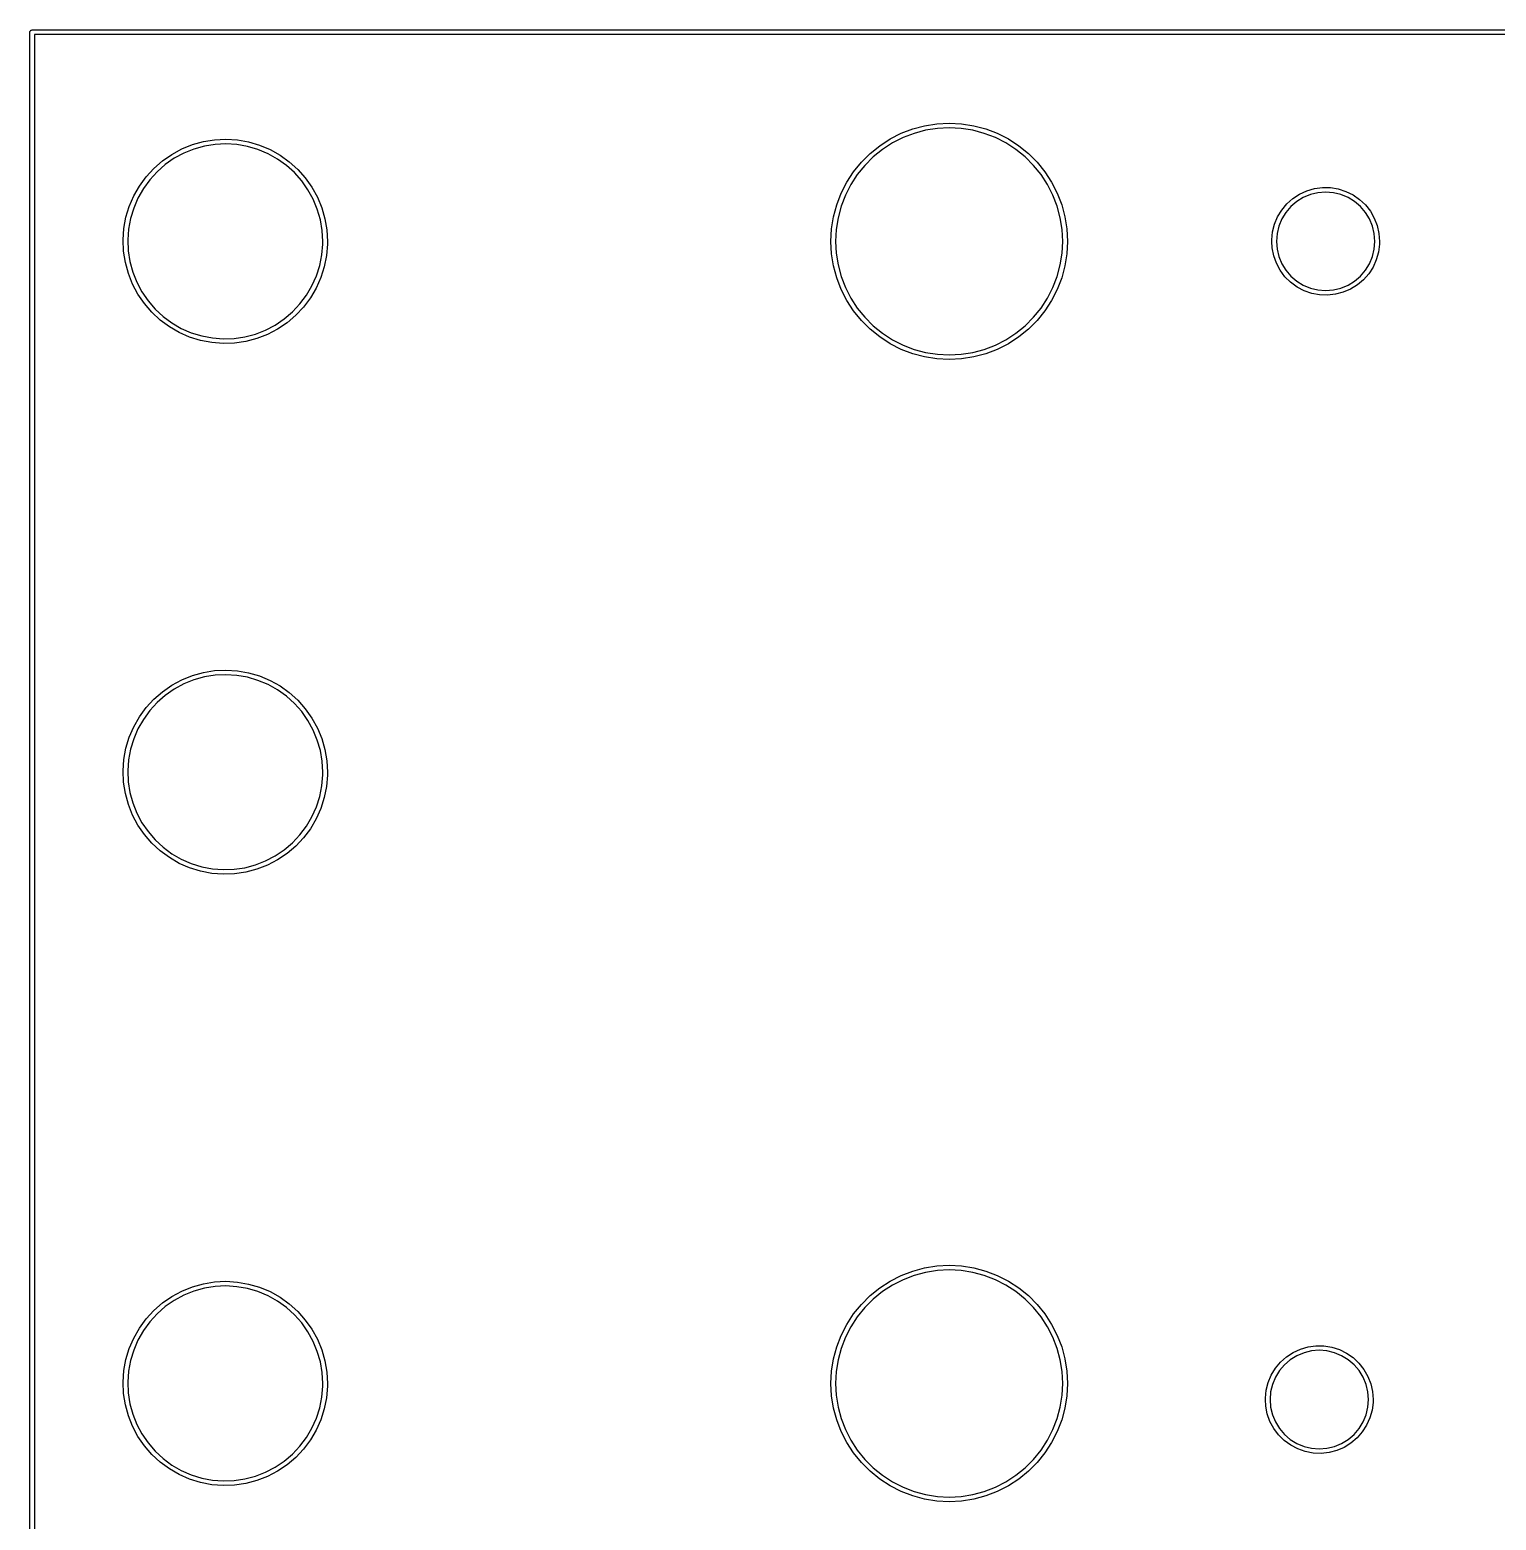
# Model space of a CAD drawing. Extents: x 14 to 105, y -113 to -13.
# Drawn here: x 13.93 to 59.5, y -59.25 to -12.93 of the extents above; entities that cross this region are included whole.
import ezdxf

# ---------------------------------------------------------------- set-up
doc = ezdxf.new("R2010")
doc.units = 0
doc.layers.add('BLACK', color=7, linetype='CONTINUOUS')

msp = doc.modelspace()

# ---------------------------------------------------------------- linework, layer by layer
at = {"layer": 'BLACK', "linetype": 'CONTINUOUS'}
for p, q in [((13.9295, -12.9743), (13.942, -12.9594)), ((13.942, -12.9594), (13.9518, -12.9425)), ((13.9518, -12.9425), (13.9581, -12.9402)), ((13.9581, -12.9402), (13.9625, -12.935)), ((13.9625, -12.935), (13.9817, -12.9317)), ((13.9817, -12.9317), (14, -12.925)), ((14, -12.925), (105, -12.925)), ((13.925, -13), (13.9267, -12.9903)), ((13.925, -113), (13.925, -13)), ((13.9261, -12.987), (13.9278, -12.9841)), ((13.9267, -12.9903), (13.9261, -12.987)), ((13.9278, -12.9841), (13.9295, -12.9743)), ((14.075, -13.075), (14.075, -112.925)), ((104.925, -13.075), (14.075, -13.075)), ((40.6625, -16.3174), (41.0052, -16.1427)), ((41.0052, -16.1427), (41.3644, -16.0049)), ((41.4092, -16.1429), (41.0643, -16.2753)), ((41.3644, -16.0049), (41.7359, -15.9053)), ((41.7661, -16.0473), (41.4092, -16.1429)), ((41.7359, -15.9053), (42.1159, -15.8451)), ((42.131, -15.9895), (41.7661, -16.0473)), ((42.1159, -15.8451), (42.5, -15.825)), ((42.5, -15.9702), (42.131, -15.9895)), ((42.5, -15.825), (42.8841, -15.8451)), ((42.869, -15.9895), (42.5, -15.9702)), ((43.2339, -16.0473), (42.869, -15.9895)), ((42.8841, -15.8451), (43.2641, -15.9053)), ((43.5908, -16.1429), (43.2339, -16.0473)), ((43.2641, -15.9053), (43.6356, -16.0049)), ((43.9357, -16.2753), (43.5908, -16.1429)), ((43.6356, -16.0049), (43.9948, -16.1427)), ((43.9948, -16.1427), (44.3375, -16.3174)), ((18.3363, -16.7958), (18.6482, -16.6272)), ((18.6482, -16.6272), (18.9768, -16.4944)), ((19.0236, -16.6319), (18.71, -16.7586)), ((18.9768, -16.4944), (19.3182, -16.3991)), ((19.3494, -16.5409), (19.0236, -16.6319)), ((19.3182, -16.3991), (19.6681, -16.3424)), ((19.6833, -16.4868), (19.3494, -16.5409)), ((19.6681, -16.3424), (20.0222, -16.3251)), ((20.0212, -16.4703), (19.6833, -16.4868)), ((20.3587, -16.4915), (20.0212, -16.4703)), ((20.0222, -16.3251), (20.3759, -16.3473)), ((20.6918, -16.5503), (20.3587, -16.4915)), ((20.3759, -16.3473), (20.725, -16.4089)), ((21.0163, -16.6458), (20.6918, -16.5503)), ((20.725, -16.4089), (21.0651, -16.509)), ((21.3282, -16.7769), (21.0163, -16.6458)), ((21.0651, -16.509), (21.3918, -16.6463)), ((21.3918, -16.6463), (21.7012, -16.8193)), ((40.0409, -16.7689), (40.3399, -16.5269)), ((40.4252, -16.6443), (40.1381, -16.8768)), ((40.3399, -16.5269), (40.6625, -16.3174)), ((40.7351, -16.4431), (40.4252, -16.6443)), ((41.0643, -16.2753), (40.7351, -16.4431)), ((44.2649, -16.4431), (43.9357, -16.2753)), ((44.5748, -16.6443), (44.2649, -16.4431)), ((44.3375, -16.3174), (44.6601, -16.5269)), ((44.8619, -16.8768), (44.5748, -16.6443)), ((44.6601, -16.5269), (44.9591, -16.7689)), ((17.7786, -17.2315), (18.0453, -16.9981)), ((18.1347, -17.1125), (17.8802, -17.3353)), ((18.0453, -16.9981), (18.3363, -16.7958)), ((18.4124, -16.9195), (18.1347, -17.1125)), ((18.71, -16.7586), (18.4124, -16.9195)), ((21.6234, -16.9419), (21.3282, -16.7769)), ((21.8985, -17.1388), (21.6234, -16.9419)), ((21.7012, -16.8193), (21.9895, -17.0256)), ((22.1498, -17.3651), (21.8985, -17.1388)), ((21.9895, -17.0256), (22.2529, -17.2628)), ((39.5269, -17.3399), (39.7689, -17.0409)), ((39.8768, -17.1381), (39.6443, -17.4252)), ((39.7689, -17.0409), (40.0409, -16.7689)), ((40.1381, -16.8768), (39.8768, -17.1381)), ((45.1232, -17.1381), (44.8619, -16.8768)), ((44.9591, -16.7689), (45.2311, -17.0409)), ((45.3557, -17.4252), (45.1232, -17.1381)), ((45.2311, -17.0409), (45.4731, -17.3399)), ((17.3312, -17.7801), (17.5396, -17.4933)), ((17.6521, -17.5851), (17.4533, -17.8588)), ((17.5396, -17.4933), (17.7786, -17.2315)), ((17.8802, -17.3353), (17.6521, -17.5851)), ((22.3744, -17.6181), (22.1498, -17.3651)), ((22.2529, -17.2628), (22.4882, -17.5279)), ((22.4882, -17.5279), (22.6926, -17.8175)), ((39.3174, -17.6625), (39.5269, -17.3399)), ((39.6443, -17.4252), (39.4431, -17.7351)), ((45.5569, -17.7351), (45.3557, -17.4252)), ((45.4731, -17.3399), (45.6826, -17.6625)), ((17.1561, -18.0883), (17.3312, -17.7801)), ((17.4533, -17.8588), (17.2862, -18.1529)), ((22.5694, -17.8945), (22.3744, -17.6181)), ((22.7323, -18.1909), (22.5694, -17.8945)), ((22.6926, -17.8175), (22.8633, -18.1281)), ((39.0049, -18.3644), (39.1427, -18.0052)), ((39.1427, -18.0052), (39.3174, -17.6625)), ((39.2753, -18.0643), (39.1429, -18.4092)), ((39.4431, -17.7351), (39.2753, -18.0643)), ((45.7247, -18.0643), (45.5569, -17.7351)), ((45.6826, -17.6625), (45.8573, -18.0052)), ((45.8571, -18.4092), (45.7247, -18.0643)), ((45.8573, -18.0052), (45.9951, -18.3644)), ((53.1803, -18.1711), (53.3879, -18.035)), ((53.3879, -18.035), (53.6134, -17.9311)), ((53.7273, -18.0452), (53.5055, -18.137)), ((53.6134, -17.9311), (53.8517, -17.8616)), ((53.9607, -17.9891), (53.7273, -18.0452)), ((53.8517, -17.8616), (54.0977, -17.8281)), ((54.2, -17.9703), (53.9607, -17.9891)), ((54.0977, -17.8281), (54.346, -17.8314)), ((54.4393, -17.9891), (54.2, -17.9703)), ((54.346, -17.8314), (54.591, -17.8713)), ((54.6727, -18.0452), (54.4393, -17.9891)), ((54.591, -17.8713), (54.8275, -17.947)), ((54.8945, -18.137), (54.6727, -18.0452)), ((54.8275, -17.947), (55.0501, -18.0568)), ((55.0501, -18.0568), (55.2541, -18.1983)), ((16.914, -18.7534), (17.0165, -18.4141)), ((17.0165, -18.4141), (17.1561, -18.0883)), ((17.153, -18.4638), (17.0552, -18.7876)), ((17.2862, -18.1529), (17.153, -18.4638)), ((22.8612, -18.5036), (22.7323, -18.1909)), ((22.9545, -18.8288), (22.8612, -18.5036)), ((22.8633, -18.1281), (22.9984, -18.4558)), ((22.9984, -18.4558), (23.0961, -18.7966)), ((38.9053, -18.7359), (39.0049, -18.3644)), ((39.1429, -18.4092), (39.0473, -18.7661)), ((45.9527, -18.7661), (45.8571, -18.4092)), ((45.9951, -18.3644), (46.0947, -18.7359)), ((52.7076, -18.7396), (52.8364, -18.5273)), ((52.8364, -18.5273), (52.9951, -18.3364)), ((53.1183, -18.4183), (52.9624, -18.6009)), ((52.9951, -18.3364), (53.1803, -18.1711)), ((53.3009, -18.2624), (53.1183, -18.4183)), ((53.5055, -18.137), (53.3009, -18.2624)), ((55.0991, -18.2624), (54.8945, -18.137)), ((55.2817, -18.4183), (55.0991, -18.2624)), ((55.2541, -18.1983), (55.4349, -18.3684)), ((55.4376, -18.6009), (55.2817, -18.4183)), ((55.4349, -18.3684), (55.5886, -18.5634)), ((16.85, -19.1021), (16.914, -18.7534)), ((17.0552, -18.7876), (16.9941, -19.1203)), ((23.0109, -19.1623), (22.9545, -18.8288)), ((23.0961, -18.7966), (23.1552, -19.1461)), ((38.8451, -19.1159), (38.9053, -18.7359)), ((39.0473, -18.7661), (38.9895, -19.131)), ((46.0105, -19.131), (45.9527, -18.7661)), ((46.0947, -18.7359), (46.1549, -19.1159)), ((52.5504, -19.2091), (52.6116, -18.9685)), ((52.6116, -18.9685), (52.7076, -18.7396)), ((52.837, -18.8055), (52.7452, -19.0273)), ((52.9624, -18.6009), (52.837, -18.8055)), ((55.563, -18.8055), (55.4376, -18.6009)), ((55.6548, -19.0273), (55.563, -18.8055)), ((55.5886, -18.5634), (55.7118, -18.7789)), ((55.7118, -18.7789), (55.8018, -19.0103)), ((16.8253, -19.4557), (16.85, -19.1021)), ((16.8254, -19.4577), (16.8253, -19.4557)), ((16.9941, -19.1203), (16.9705, -19.4577)), ((23.0298, -19.5), (23.0109, -19.1623)), ((23.1552, -19.1461), (23.175, -19.5)), ((38.825, -19.5), (38.8451, -19.1159)), ((38.9895, -19.131), (38.9702, -19.5)), ((46.0298, -19.5), (46.0105, -19.131)), ((46.1549, -19.1159), (46.175, -19.5)), ((52.5256, -19.4562), (52.5504, -19.2091)), ((52.5277, -19.5), (52.5256, -19.4562)), ((52.6891, -19.2607), (52.6703, -19.5)), ((52.7452, -19.0273), (52.6891, -19.2607)), ((55.7109, -19.2607), (55.6548, -19.0273)), ((55.7297, -19.5), (55.7109, -19.2607)), ((55.8018, -19.0103), (55.8566, -19.2524)), ((55.8566, -19.2524), (55.875, -19.5)), ((16.8402, -19.8098), (16.8254, -19.4577)), ((16.8944, -20.1601), (16.8402, -19.8098)), ((16.9705, -19.4577), (16.9847, -19.7957)), ((16.9847, -19.7957), (17.0364, -20.1299)), ((23.0003, -19.9217), (23.0286, -19.5846)), ((23.0286, -19.5846), (23.0298, -19.5)), ((23.1738, -19.5887), (23.1441, -19.9419)), ((23.175, -19.5), (23.1738, -19.5887)), ((38.8451, -19.8841), (38.825, -19.5)), ((38.9053, -20.2641), (38.8451, -19.8841)), ((38.9702, -19.5), (38.9895, -19.869)), ((38.9895, -19.869), (39.0473, -20.2339)), ((45.9527, -20.2339), (46.0105, -19.869)), ((46.0105, -19.869), (46.0298, -19.5)), ((46.1549, -19.8841), (46.0947, -20.2641)), ((46.175, -19.5), (46.1549, -19.8841)), ((52.5375, -19.7041), (52.5277, -19.5)), ((52.5859, -19.9476), (52.5375, -19.7041)), ((52.6703, -19.5), (52.6891, -19.7393)), ((52.6891, -19.7393), (52.7452, -19.9727)), ((55.6548, -19.9727), (55.7109, -19.7393)), ((55.7109, -19.7393), (55.7297, -19.5)), ((55.8414, -19.8339), (55.774, -20.0729)), ((55.8727, -19.5877), (55.8414, -19.8339)), ((55.875, -19.5), (55.8727, -19.5877)), ((16.9873, -20.5022), (16.8944, -20.1601)), ((17.0364, -20.1299), (17.1251, -20.4563)), ((22.8323, -20.5759), (22.9346, -20.2535)), ((22.9346, -20.2535), (23.0003, -19.9217)), ((23.0753, -20.2896), (22.9681, -20.6275)), ((23.1441, -19.9419), (23.0753, -20.2896)), ((39.0049, -20.6356), (38.9053, -20.2641)), ((39.0473, -20.2339), (39.1429, -20.5908)), ((45.8571, -20.5908), (45.9527, -20.2339)), ((46.0947, -20.2641), (45.9951, -20.6356)), ((52.6698, -20.1813), (52.5859, -19.9476)), ((52.7873, -20.4), (52.6698, -20.1813)), ((52.7452, -19.9727), (52.837, -20.1945)), ((52.837, -20.1945), (52.9624, -20.3991)), ((55.4376, -20.3991), (55.563, -20.1945)), ((55.672, -20.2992), (55.5377, -20.508)), ((55.563, -20.1945), (55.6548, -19.9727)), ((55.774, -20.0729), (55.672, -20.2992)), ((17.1178, -20.8318), (16.9873, -20.5022)), ((17.2842, -21.1447), (17.1178, -20.8318)), ((17.1251, -20.4563), (17.2496, -20.7708)), ((17.2496, -20.7708), (17.4084, -21.0695)), ((22.6947, -20.8849), (22.8323, -20.5759)), ((22.9681, -20.6275), (22.8239, -20.9513)), ((39.1427, -20.9948), (39.0049, -20.6356)), ((39.1429, -20.5908), (39.2753, -20.9357)), ((45.7247, -20.9357), (45.8571, -20.5908)), ((45.9951, -20.6356), (45.8573, -20.9948)), ((52.9359, -20.5989), (52.7873, -20.4)), ((53.1122, -20.7737), (52.9359, -20.5989)), ((52.9624, -20.3991), (53.1183, -20.5817)), ((53.3124, -20.9205), (53.1122, -20.7737)), ((53.1183, -20.5817), (53.3009, -20.7376)), ((53.3009, -20.7376), (53.5055, -20.863)), ((54.8945, -20.863), (55.0991, -20.7376)), ((55.0991, -20.7376), (55.2817, -20.5817)), ((55.374, -20.6947), (55.1845, -20.8551)), ((55.2817, -20.5817), (55.4376, -20.3991)), ((55.5377, -20.508), (55.374, -20.6947)), ((17.4845, -21.4372), (17.2842, -21.1447)), ((17.4084, -21.0695), (17.5995, -21.3486)), ((22.3209, -21.4475), (22.5236, -21.1766)), ((22.6445, -21.257), (22.4322, -21.5409)), ((22.5236, -21.1766), (22.6947, -20.8849)), ((22.8239, -20.9513), (22.6445, -21.257)), ((39.3174, -21.3375), (39.1427, -20.9948)), ((39.2753, -20.9357), (39.4431, -21.2649)), ((39.4431, -21.2649), (39.6443, -21.5748)), ((45.3557, -21.5748), (45.5569, -21.2649)), ((45.5569, -21.2649), (45.7247, -20.9357)), ((45.8573, -20.9948), (45.6826, -21.3375)), ((53.5321, -21.0361), (53.3124, -20.9205)), ((53.5055, -20.863), (53.7273, -20.9548)), ((53.7665, -21.1179), (53.5321, -21.0361)), ((53.7273, -20.9548), (53.9607, -21.0109)), ((54.0104, -21.1642), (53.7665, -21.1179)), ((53.9607, -21.0109), (54.2, -21.0297)), ((54.2585, -21.174), (54.0104, -21.1642)), ((54.2, -21.0297), (54.4393, -21.0109)), ((54.5052, -21.147), (54.2585, -21.174)), ((54.4393, -21.0109), (54.6727, -20.9548)), ((54.7453, -21.0837), (54.5052, -21.147)), ((54.6727, -20.9548), (54.8945, -20.863)), ((54.9734, -20.9857), (54.7453, -21.0837)), ((55.1845, -20.8551), (54.9734, -20.9857)), ((17.7161, -21.7055), (17.4845, -21.4372)), ((17.5995, -21.3486), (17.8206, -21.6047)), ((17.9762, -21.9464), (17.7161, -21.7055)), ((17.8206, -21.6047), (18.0688, -21.8345)), ((21.8318, -21.9133), (22.0894, -21.6941)), ((22.0894, -21.6941), (22.3209, -21.4475)), ((22.4322, -21.5409), (22.1895, -21.7992)), ((39.5269, -21.6601), (39.3174, -21.3375)), ((39.7689, -21.9591), (39.5269, -21.6601)), ((39.6443, -21.5748), (39.8768, -21.8619)), ((45.1232, -21.8619), (45.3557, -21.5748)), ((45.4731, -21.6601), (45.2311, -21.9591)), ((45.6826, -21.3375), (45.4731, -21.6601)), ((18.2615, -22.1567), (17.9762, -21.9464)), ((18.0688, -21.8345), (18.341, -22.0352)), ((18.5685, -22.334), (18.2615, -22.1567)), ((18.341, -22.0352), (18.6339, -22.2043)), ((18.6339, -22.2043), (18.9439, -22.3397)), ((21.2516, -22.2592), (21.5514, -22.1024)), ((21.6257, -22.2272), (21.3116, -22.3914)), ((21.5514, -22.1024), (21.8318, -21.9133)), ((21.9196, -22.029), (21.6257, -22.2272)), ((22.1895, -21.7992), (21.9196, -22.029)), ((40.0409, -22.2311), (39.7689, -21.9591)), ((39.8768, -21.8619), (40.1381, -22.1232)), ((40.3399, -22.4731), (40.0409, -22.2311)), ((40.1381, -22.1232), (40.4252, -22.3557)), ((44.5748, -22.3557), (44.8619, -22.1232)), ((44.9591, -22.2311), (44.6601, -22.4731)), ((44.8619, -22.1232), (45.1232, -21.8619)), ((45.2311, -21.9591), (44.9591, -22.2311)), ((18.8933, -22.4759), (18.5685, -22.334)), ((19.2319, -22.5807), (18.8933, -22.4759)), ((18.9439, -22.3397), (19.267, -22.4398)), ((19.5801, -22.6471), (19.2319, -22.5807)), ((19.267, -22.4398), (19.5993, -22.5032)), ((19.9335, -22.6743), (19.5801, -22.6471)), ((19.5993, -22.5032), (19.9365, -22.5291)), ((20.2878, -22.6619), (19.9335, -22.6743)), ((19.9365, -22.5291), (20.2746, -22.5173)), ((20.2746, -22.5173), (20.6092, -22.4679)), ((20.6384, -22.6102), (20.2878, -22.6619)), ((20.6092, -22.4679), (20.9362, -22.3815)), ((20.9811, -22.5196), (20.6384, -22.6102)), ((20.9362, -22.3815), (21.2516, -22.2592)), ((21.3116, -22.3914), (20.9811, -22.5196)), ((40.6625, -22.6826), (40.3399, -22.4731)), ((40.4252, -22.3557), (40.7351, -22.5569)), ((41.0052, -22.8573), (40.6625, -22.6826)), ((40.7351, -22.5569), (41.0643, -22.7247)), ((43.9357, -22.7247), (44.2649, -22.5569)), ((44.3375, -22.6826), (43.9948, -22.8573)), ((44.2649, -22.5569), (44.5748, -22.3557)), ((44.6601, -22.4731), (44.3375, -22.6826)), ((41.3644, -22.9951), (41.0052, -22.8573)), ((41.0643, -22.7247), (41.4092, -22.8571)), ((41.7359, -23.0947), (41.3644, -22.9951)), ((41.4092, -22.8571), (41.7661, -22.9527)), ((42.1159, -23.1549), (41.7359, -23.0947)), ((41.7661, -22.9527), (42.131, -23.0105)), ((42.5, -23.175), (42.1159, -23.1549)), ((42.131, -23.0105), (42.5, -23.0298)), ((42.5, -23.0298), (42.869, -23.0105)), ((42.8841, -23.1549), (42.5, -23.175)), ((42.869, -23.0105), (43.2339, -22.9527)), ((43.2641, -23.0947), (42.8841, -23.1549)), ((43.2339, -22.9527), (43.5908, -22.8571)), ((43.6356, -22.9951), (43.2641, -23.0947)), ((43.5908, -22.8571), (43.9357, -22.7247)), ((43.9948, -22.8573), (43.6356, -22.9951)), ((19.3182, -32.8991), (19.6681, -32.8424)), ((19.6681, -32.8424), (20.0222, -32.8251)), ((20.0222, -32.8251), (20.3759, -32.8473)), ((20.3759, -32.8473), (20.725, -32.9089)), ((18.0453, -33.4981), (18.3363, -33.2958)), ((18.3363, -33.2958), (18.6482, -33.1272)), ((18.71, -33.2586), (18.4124, -33.4195)), ((18.6482, -33.1272), (18.9768, -32.9944)), ((19.0236, -33.1319), (18.71, -33.2586)), ((18.9768, -32.9944), (19.3182, -32.8991)), ((19.3494, -33.0409), (19.0236, -33.1319)), ((19.6833, -32.9868), (19.3494, -33.0409)), ((20.0212, -32.9703), (19.6833, -32.9868)), ((20.3587, -32.9915), (20.0212, -32.9703)), ((20.6918, -33.0503), (20.3587, -32.9915)), ((21.0163, -33.1458), (20.6918, -33.0503)), ((20.725, -32.9089), (21.0651, -33.009)), ((21.3282, -33.2769), (21.0163, -33.1458)), ((21.0651, -33.009), (21.3918, -33.1463)), ((21.6234, -33.4419), (21.3282, -33.2769)), ((21.3918, -33.1463), (21.7012, -33.3193)), ((21.7012, -33.3193), (21.9895, -33.5256)), ((17.5396, -33.9933), (17.7786, -33.7315)), ((17.7786, -33.7315), (18.0453, -33.4981)), ((18.1347, -33.6125), (17.8802, -33.8353)), ((18.4124, -33.4195), (18.1347, -33.6125)), ((21.8985, -33.6388), (21.6234, -33.4419)), ((22.1498, -33.8651), (21.8985, -33.6388)), ((21.9895, -33.5256), (22.2529, -33.7628)), ((22.2529, -33.7628), (22.4882, -34.0279)), ((17.1561, -34.5883), (17.3312, -34.2801)), ((17.3312, -34.2801), (17.5396, -33.9933)), ((17.6521, -34.0851), (17.4533, -34.3588)), ((17.8802, -33.8353), (17.6521, -34.0851)), ((22.3744, -34.1181), (22.1498, -33.8651)), ((22.5694, -34.3945), (22.3744, -34.1181)), ((22.4882, -34.0279), (22.6926, -34.3175)), ((17.0165, -34.9141), (17.1561, -34.5883)), ((17.2862, -34.6529), (17.153, -34.9638)), ((17.4533, -34.3588), (17.2862, -34.6529)), ((22.7323, -34.6909), (22.5694, -34.3945)), ((22.6926, -34.3175), (22.8633, -34.6281)), ((22.8612, -35.0036), (22.7323, -34.6909)), ((22.8633, -34.6281), (22.9984, -34.9558)), ((16.914, -35.2534), (17.0165, -34.9141)), ((17.153, -34.9638), (17.0552, -35.2876)), ((22.9545, -35.3288), (22.8612, -35.0036)), ((22.9984, -34.9558), (23.0961, -35.2966)), ((16.8253, -35.9557), (16.85, -35.6021)), ((16.85, -35.6021), (16.914, -35.2534)), ((16.9941, -35.6203), (16.9705, -35.9577)), ((17.0552, -35.2876), (16.9941, -35.6203)), ((23.0109, -35.6623), (22.9545, -35.3288)), ((23.0298, -36), (23.0109, -35.6623)), ((23.0961, -35.2966), (23.1552, -35.6461)), ((23.1552, -35.6461), (23.175, -36)), ((16.8254, -35.9577), (16.8253, -35.9557)), ((16.8402, -36.3098), (16.8254, -35.9577)), ((16.9705, -35.9577), (16.9847, -36.2957)), ((23.0003, -36.4217), (23.0286, -36.0846)), ((23.0286, -36.0846), (23.0298, -36)), ((23.1738, -36.0887), (23.1441, -36.4419)), ((23.175, -36), (23.1738, -36.0887)), ((16.8944, -36.6601), (16.8402, -36.3098)), ((16.9847, -36.2957), (17.0364, -36.6299)), ((22.9346, -36.7535), (23.0003, -36.4217)), ((23.1441, -36.4419), (23.0753, -36.7896)), ((16.9873, -37.0022), (16.8944, -36.6601)), ((17.1178, -37.3318), (16.9873, -37.0022)), ((17.0364, -36.6299), (17.1251, -36.9563)), ((17.1251, -36.9563), (17.2496, -37.2708)), ((22.8323, -37.0759), (22.9346, -36.7535)), ((23.0753, -36.7896), (22.9681, -37.1275)), ((17.2842, -37.6447), (17.1178, -37.3318)), ((17.2496, -37.2708), (17.4084, -37.5695)), ((22.5236, -37.6766), (22.6947, -37.3849)), ((22.8239, -37.4513), (22.6445, -37.757)), ((22.6947, -37.3849), (22.8323, -37.0759)), ((22.9681, -37.1275), (22.8239, -37.4513)), ((17.4845, -37.9372), (17.2842, -37.6447)), ((17.4084, -37.5695), (17.5995, -37.8486)), ((17.7161, -38.2055), (17.4845, -37.9372)), ((17.5995, -37.8486), (17.8206, -38.1047)), ((22.0894, -38.1941), (22.3209, -37.9475)), ((22.3209, -37.9475), (22.5236, -37.6766)), ((22.6445, -37.757), (22.4322, -38.0409)), ((17.9762, -38.4464), (17.7161, -38.2055)), ((17.8206, -38.1047), (18.0688, -38.3345)), ((18.2615, -38.6567), (17.9762, -38.4464)), ((18.0688, -38.3345), (18.341, -38.5352)), ((21.5514, -38.6024), (21.8318, -38.4133)), ((21.8318, -38.4133), (22.0894, -38.1941)), ((22.1895, -38.2992), (21.9196, -38.529)), ((22.4322, -38.0409), (22.1895, -38.2992)), ((18.5685, -38.834), (18.2615, -38.6567)), ((18.341, -38.5352), (18.6339, -38.7043)), ((18.8933, -38.9759), (18.5685, -38.834)), ((18.6339, -38.7043), (18.9439, -38.8397)), ((18.9439, -38.8397), (19.267, -38.9398)), ((20.6092, -38.9679), (20.9362, -38.8815)), ((20.9362, -38.8815), (21.2516, -38.7592)), ((21.3116, -38.8914), (20.9811, -39.0196)), ((21.2516, -38.7592), (21.5514, -38.6024)), ((21.6257, -38.7272), (21.3116, -38.8914)), ((21.9196, -38.529), (21.6257, -38.7272)), ((19.2319, -39.0807), (18.8933, -38.9759)), ((19.5801, -39.1471), (19.2319, -39.0807)), ((19.267, -38.9398), (19.5993, -39.0032)), ((19.9335, -39.1743), (19.5801, -39.1471)), ((19.5993, -39.0032), (19.9365, -39.0291)), ((20.2878, -39.1619), (19.9335, -39.1743)), ((19.9365, -39.0291), (20.2746, -39.0173)), ((20.2746, -39.0173), (20.6092, -38.9679)), ((20.6384, -39.1102), (20.2878, -39.1619)), ((20.9811, -39.0196), (20.6384, -39.1102)), ((41.3644, -51.5049), (41.7359, -51.4053)), ((41.7359, -51.4053), (42.1159, -51.3451)), ((42.1159, -51.3451), (42.5, -51.325)), ((42.5, -51.325), (42.8841, -51.3451)), ((42.8841, -51.3451), (43.2641, -51.4053)), ((43.2641, -51.4053), (43.6356, -51.5049)), ((19.3182, -51.8991), (19.6681, -51.8424)), ((19.6681, -51.8424), (20.0222, -51.8251)), ((20.0222, -51.8251), (20.3759, -51.8473)), ((20.3759, -51.8473), (20.725, -51.9089)), ((40.3399, -52.0269), (40.6625, -51.8174)), ((40.6625, -51.8174), (41.0052, -51.6427)), ((41.0643, -51.7753), (40.7351, -51.9431)), ((41.0052, -51.6427), (41.3644, -51.5049)), ((41.4092, -51.6429), (41.0643, -51.7753)), ((41.7661, -51.5473), (41.4092, -51.6429)), ((42.131, -51.4895), (41.7661, -51.5473)), ((42.5, -51.4702), (42.131, -51.4895)), ((42.869, -51.4895), (42.5, -51.4702)), ((43.2339, -51.5473), (42.869, -51.4895)), ((43.5908, -51.6429), (43.2339, -51.5473)), ((43.9357, -51.7753), (43.5908, -51.6429)), ((43.6356, -51.5049), (43.9948, -51.6427)), ((44.2649, -51.9431), (43.9357, -51.7753)), ((43.9948, -51.6427), (44.3375, -51.8174)), ((44.3375, -51.8174), (44.6601, -52.0269)), ((18.0453, -52.4981), (18.3363, -52.2958)), ((18.3363, -52.2958), (18.6482, -52.1272)), ((18.71, -52.2586), (18.4124, -52.4195)), ((18.6482, -52.1272), (18.9768, -51.9944)), ((19.0236, -52.1319), (18.71, -52.2586)), ((18.9768, -51.9944), (19.3182, -51.8991)), ((19.3494, -52.0409), (19.0236, -52.1319)), ((19.6833, -51.9868), (19.3494, -52.0409)), ((20.0212, -51.9703), (19.6833, -51.9868)), ((20.3587, -51.9915), (20.0212, -51.9703)), ((20.6918, -52.0503), (20.3587, -51.9915)), ((21.0163, -52.1458), (20.6918, -52.0503)), ((20.725, -51.9089), (21.0651, -52.009)), ((21.3282, -52.2769), (21.0163, -52.1458)), ((21.0651, -52.009), (21.3918, -52.1463)), ((21.6234, -52.4419), (21.3282, -52.2769)), ((21.3918, -52.1463), (21.7012, -52.3193)), ((21.7012, -52.3193), (21.9895, -52.5256)), ((39.7689, -52.5409), (40.0409, -52.2689)), ((40.0409, -52.2689), (40.3399, -52.0269)), ((40.4252, -52.1443), (40.1381, -52.3768)), ((40.7351, -51.9431), (40.4252, -52.1443)), ((44.5748, -52.1443), (44.2649, -51.9431)), ((44.8619, -52.3768), (44.5748, -52.1443)), ((44.6601, -52.0269), (44.9591, -52.2689)), ((44.9591, -52.2689), (45.2311, -52.5409)), ((17.5396, -52.9933), (17.7786, -52.7315)), ((17.7786, -52.7315), (18.0453, -52.4981)), ((18.1347, -52.6125), (17.8802, -52.8353)), ((18.4124, -52.4195), (18.1347, -52.6125)), ((21.8985, -52.6388), (21.6234, -52.4419)), ((22.1498, -52.8651), (21.8985, -52.6388)), ((21.9895, -52.5256), (22.2529, -52.7628)), ((22.2529, -52.7628), (22.4882, -53.0279)), ((39.5269, -52.8399), (39.7689, -52.5409)), ((39.8768, -52.6381), (39.6443, -52.9252)), ((40.1381, -52.3768), (39.8768, -52.6381)), ((45.1232, -52.6381), (44.8619, -52.3768)), ((45.3557, -52.9252), (45.1232, -52.6381)), ((45.2311, -52.5409), (45.4731, -52.8399)), ((17.3312, -53.2801), (17.5396, -52.9933)), ((17.6521, -53.0851), (17.4533, -53.3588)), ((17.8802, -52.8353), (17.6521, -53.0851)), ((22.3744, -53.1181), (22.1498, -52.8651)), ((22.5694, -53.3945), (22.3744, -53.1181)), ((22.4882, -53.0279), (22.6926, -53.3175)), ((39.1427, -53.5052), (39.3174, -53.1625)), ((39.4431, -53.2351), (39.2753, -53.5643)), ((39.3174, -53.1625), (39.5269, -52.8399)), ((39.6443, -52.9252), (39.4431, -53.2351)), ((45.5569, -53.2351), (45.3557, -52.9252)), ((45.4731, -52.8399), (45.6826, -53.1625)), ((45.7247, -53.5643), (45.5569, -53.2351)), ((45.6826, -53.1625), (45.8573, -53.5052)), ((17.0165, -53.9141), (17.1561, -53.5883)), ((17.2862, -53.6529), (17.153, -53.9638)), ((17.1561, -53.5883), (17.3312, -53.2801)), ((17.4533, -53.3588), (17.2862, -53.6529)), ((22.7323, -53.6909), (22.5694, -53.3945)), ((22.6926, -53.3175), (22.8633, -53.6281)), ((22.8612, -54.0036), (22.7323, -53.6909)), ((22.8633, -53.6281), (22.9984, -53.9558)), ((39.0049, -53.8644), (39.1427, -53.5052)), ((39.2753, -53.5643), (39.1429, -53.9092)), ((45.8571, -53.9092), (45.7247, -53.5643)), ((45.8573, -53.5052), (45.9951, -53.8644)), ((16.914, -54.2534), (17.0165, -53.9141)), ((17.153, -53.9638), (17.0552, -54.2876)), ((22.9545, -54.3288), (22.8612, -54.0036)), ((22.9984, -53.9558), (23.0961, -54.2966)), ((38.9053, -54.2359), (39.0049, -53.8644)), ((39.1429, -53.9092), (39.0473, -54.2661)), ((45.9527, -54.2661), (45.8571, -53.9092)), ((45.9951, -53.8644), (46.0947, -54.2359)), ((52.7951, -54.3364), (52.9803, -54.1711)), ((52.9803, -54.1711), (53.1879, -54.035)), ((53.3055, -54.137), (53.1009, -54.2624)), ((53.1879, -54.035), (53.4134, -53.9311)), ((53.5273, -54.0452), (53.3055, -54.137)), ((53.4134, -53.9311), (53.6517, -53.8616)), ((53.7607, -53.9891), (53.5273, -54.0452)), ((53.6517, -53.8616), (53.8977, -53.8281)), ((54, -53.9703), (53.7607, -53.9891)), ((53.8977, -53.8281), (54.146, -53.8314)), ((54.2393, -53.9891), (54, -53.9703)), ((54.146, -53.8314), (54.391, -53.8713)), ((54.4727, -54.0452), (54.2393, -53.9891)), ((54.391, -53.8713), (54.6275, -53.947)), ((54.6945, -54.137), (54.4727, -54.0452)), ((54.6275, -53.947), (54.8501, -54.0568)), ((54.8991, -54.2624), (54.6945, -54.137)), ((54.8501, -54.0568), (55.0541, -54.1983)), ((55.0541, -54.1983), (55.2349, -54.3684)), ((16.8253, -54.9557), (16.85, -54.6021)), ((16.85, -54.6021), (16.914, -54.2534)), ((16.9941, -54.6203), (16.9705, -54.9577)), ((17.0552, -54.2876), (16.9941, -54.6203)), ((23.0109, -54.6623), (22.9545, -54.3288)), ((23.0298, -55), (23.0109, -54.6623)), ((23.0961, -54.2966), (23.1552, -54.6461)), ((23.1552, -54.6461), (23.175, -55)), ((38.825, -55), (38.8451, -54.6159)), ((38.8451, -54.6159), (38.9053, -54.2359)), ((38.9895, -54.631), (38.9702, -55)), ((39.0473, -54.2661), (38.9895, -54.631)), ((46.0105, -54.631), (45.9527, -54.2661)), ((46.0298, -55), (46.0105, -54.631)), ((46.0947, -54.2359), (46.1549, -54.6159)), ((46.1549, -54.6159), (46.175, -55)), ((52.5076, -54.7396), (52.6364, -54.5273)), ((52.6364, -54.5273), (52.7951, -54.3364)), ((52.7624, -54.6009), (52.637, -54.8055)), ((52.9183, -54.4183), (52.7624, -54.6009)), ((53.1009, -54.2624), (52.9183, -54.4183)), ((55.0817, -54.4183), (54.8991, -54.2624)), ((55.2376, -54.6009), (55.0817, -54.4183)), ((55.2349, -54.3684), (55.3886, -54.5634)), ((55.363, -54.8055), (55.2376, -54.6009)), ((55.3886, -54.5634), (55.5118, -54.7789)), ((16.8254, -54.9577), (16.8253, -54.9557)), ((16.8402, -55.3098), (16.8254, -54.9577)), ((16.9705, -54.9577), (16.9847, -55.2957)), ((23.0003, -55.4217), (23.0286, -55.0846)), ((23.0286, -55.0846), (23.0298, -55)), ((23.1738, -55.0887), (23.1441, -55.4419)), ((23.175, -55), (23.1738, -55.0887)), ((38.8451, -55.3841), (38.825, -55)), ((38.9702, -55), (38.9895, -55.369)), ((46.0105, -55.369), (46.0298, -55)), ((46.175, -55), (46.1549, -55.3841)), ((52.3504, -55.2091), (52.4116, -54.9685)), ((52.4116, -54.9685), (52.5076, -54.7396)), ((52.5452, -55.0273), (52.4891, -55.2607)), ((52.637, -54.8055), (52.5452, -55.0273)), ((55.4548, -55.0273), (55.363, -54.8055)), ((55.5109, -55.2607), (55.4548, -55.0273)), ((55.5118, -54.7789), (55.6018, -55.0103)), ((55.6018, -55.0103), (55.6566, -55.2524)), ((16.8944, -55.6601), (16.8402, -55.3098)), ((16.9847, -55.2957), (17.0364, -55.6299)), ((22.9346, -55.7535), (23.0003, -55.4217)), ((23.1441, -55.4419), (23.0753, -55.7896)), ((38.9053, -55.7641), (38.8451, -55.3841)), ((38.9895, -55.369), (39.0473, -55.7339)), ((45.9527, -55.7339), (46.0105, -55.369)), ((46.1549, -55.3841), (46.0947, -55.7641)), ((52.3256, -55.4562), (52.3504, -55.2091)), ((52.3277, -55.5), (52.3256, -55.4562)), ((52.3375, -55.7041), (52.3277, -55.5)), ((52.4891, -55.2607), (52.4703, -55.5)), ((52.4703, -55.5), (52.4891, -55.7393)), ((55.5297, -55.5), (55.5109, -55.2607)), ((55.5109, -55.7393), (55.5297, -55.5)), ((55.6727, -55.5877), (55.6414, -55.8339)), ((55.6566, -55.2524), (55.675, -55.5)), ((55.675, -55.5), (55.6727, -55.5877)), ((16.9873, -56.0022), (16.8944, -55.6601)), ((17.1178, -56.3318), (16.9873, -56.0022)), ((17.0364, -55.6299), (17.1251, -55.9563)), ((17.1251, -55.9563), (17.2496, -56.2708)), ((22.8323, -56.0759), (22.9346, -55.7535)), ((23.0753, -55.7896), (22.9681, -56.1275)), ((39.0049, -56.1356), (38.9053, -55.7641)), ((39.0473, -55.7339), (39.1429, -56.0908)), ((45.8571, -56.0908), (45.9527, -55.7339)), ((46.0947, -55.7641), (45.9951, -56.1356)), ((52.3859, -55.9476), (52.3375, -55.7041)), ((52.4698, -56.1813), (52.3859, -55.9476)), ((52.4891, -55.7393), (52.5452, -55.9727)), ((52.5452, -55.9727), (52.637, -56.1945)), ((55.363, -56.1945), (55.4548, -55.9727)), ((55.4548, -55.9727), (55.5109, -55.7393)), ((55.6414, -55.8339), (55.574, -56.0729)), ((17.2842, -56.6447), (17.1178, -56.3318)), ((17.2496, -56.2708), (17.4084, -56.5695)), ((22.5236, -56.6766), (22.6947, -56.3849)), ((22.8239, -56.4513), (22.6445, -56.757)), ((22.6947, -56.3849), (22.8323, -56.0759)), ((22.9681, -56.1275), (22.8239, -56.4513)), ((39.1427, -56.4948), (39.0049, -56.1356)), ((39.3174, -56.8375), (39.1427, -56.4948)), ((39.1429, -56.0908), (39.2753, -56.4357)), ((39.2753, -56.4357), (39.4431, -56.7649)), ((45.5569, -56.7649), (45.7247, -56.4357)), ((45.8573, -56.4948), (45.6826, -56.8375)), ((45.7247, -56.4357), (45.8571, -56.0908)), ((45.9951, -56.1356), (45.8573, -56.4948)), ((52.5873, -56.4), (52.4698, -56.1813)), ((52.7359, -56.5989), (52.5873, -56.4)), ((52.637, -56.1945), (52.7624, -56.3991)), ((52.7624, -56.3991), (52.9183, -56.5817)), ((55.0817, -56.5817), (55.2376, -56.3991)), ((55.3377, -56.508), (55.174, -56.6947)), ((55.2376, -56.3991), (55.363, -56.1945)), ((55.472, -56.2992), (55.3377, -56.508)), ((55.574, -56.0729), (55.472, -56.2992)), ((17.4845, -56.9372), (17.2842, -56.6447)), ((17.4084, -56.5695), (17.5995, -56.8486)), ((17.7161, -57.2055), (17.4845, -56.9372)), ((17.5995, -56.8486), (17.8206, -57.1047)), ((22.0894, -57.1941), (22.3209, -56.9475)), ((22.3209, -56.9475), (22.5236, -56.6766)), ((22.6445, -56.757), (22.4322, -57.0409)), ((39.5269, -57.1601), (39.3174, -56.8375)), ((39.4431, -56.7649), (39.6443, -57.0748)), ((45.3557, -57.0748), (45.5569, -56.7649)), ((45.6826, -56.8375), (45.4731, -57.1601)), ((52.9122, -56.7737), (52.7359, -56.5989)), ((53.1124, -56.9205), (52.9122, -56.7737)), ((52.9183, -56.5817), (53.1009, -56.7376)), ((53.1009, -56.7376), (53.3055, -56.863)), ((53.3321, -57.0361), (53.1124, -56.9205)), ((53.3055, -56.863), (53.5273, -56.9548)), ((53.5273, -56.9548), (53.7607, -57.0109)), ((54.2393, -57.0109), (54.4727, -56.9548)), ((54.4727, -56.9548), (54.6945, -56.863)), ((54.6945, -56.863), (54.8991, -56.7376)), ((54.9845, -56.8551), (54.7734, -56.9857)), ((54.8991, -56.7376), (55.0817, -56.5817)), ((55.174, -56.6947), (54.9845, -56.8551)), ((17.9762, -57.4464), (17.7161, -57.2055)), ((17.8206, -57.1047), (18.0688, -57.3345)), ((18.0688, -57.3345), (18.341, -57.5352)), ((21.5514, -57.6024), (21.8318, -57.4133)), ((21.8318, -57.4133), (22.0894, -57.1941)), ((22.1895, -57.2992), (21.9196, -57.529)), ((22.4322, -57.0409), (22.1895, -57.2992)), ((39.7689, -57.4591), (39.5269, -57.1601)), ((39.6443, -57.0748), (39.8768, -57.3619)), ((39.8768, -57.3619), (40.1381, -57.6232)), ((44.8619, -57.6232), (45.1232, -57.3619)), ((45.1232, -57.3619), (45.3557, -57.0748)), ((45.4731, -57.1601), (45.2311, -57.4591)), ((53.5665, -57.1179), (53.3321, -57.0361)), ((53.8104, -57.1642), (53.5665, -57.1179)), ((53.7607, -57.0109), (54, -57.0297)), ((54.0585, -57.174), (53.8104, -57.1642)), ((54, -57.0297), (54.2393, -57.0109)), ((54.3052, -57.147), (54.0585, -57.174)), ((54.5453, -57.0837), (54.3052, -57.147)), ((54.7734, -56.9857), (54.5453, -57.0837)), ((18.2615, -57.6567), (17.9762, -57.4464)), ((18.5685, -57.834), (18.2615, -57.6567)), ((18.341, -57.5352), (18.6339, -57.7043)), ((18.8933, -57.9759), (18.5685, -57.834)), ((18.6339, -57.7043), (18.9439, -57.8397)), ((18.9439, -57.8397), (19.267, -57.9398)), ((20.6092, -57.9679), (20.9362, -57.8815)), ((20.9362, -57.8815), (21.2516, -57.7592)), ((21.3116, -57.8914), (20.9811, -58.0196)), ((21.2516, -57.7592), (21.5514, -57.6024)), ((21.6257, -57.7272), (21.3116, -57.8914)), ((21.9196, -57.529), (21.6257, -57.7272)), ((40.0409, -57.7311), (39.7689, -57.4591)), ((40.3399, -57.9731), (40.0409, -57.7311)), ((40.1381, -57.6232), (40.4252, -57.8557)), ((40.4252, -57.8557), (40.7351, -58.0569)), ((44.2649, -58.0569), (44.5748, -57.8557)), ((44.5748, -57.8557), (44.8619, -57.6232)), ((44.9591, -57.7311), (44.6601, -57.9731)), ((45.2311, -57.4591), (44.9591, -57.7311)), ((19.2319, -58.0807), (18.8933, -57.9759)), ((19.5801, -58.1471), (19.2319, -58.0807)), ((19.267, -57.9398), (19.5993, -58.0032)), ((19.9335, -58.1743), (19.5801, -58.1471)), ((19.5993, -58.0032), (19.9365, -58.0291)), ((20.2878, -58.1619), (19.9335, -58.1743)), ((19.9365, -58.0291), (20.2746, -58.0173)), ((20.2746, -58.0173), (20.6092, -57.9679)), ((20.6384, -58.1102), (20.2878, -58.1619)), ((20.9811, -58.0196), (20.6384, -58.1102)), ((40.6625, -58.1826), (40.3399, -57.9731)), ((41.0052, -58.3573), (40.6625, -58.1826)), ((40.7351, -58.0569), (41.0643, -58.2247)), ((41.3644, -58.4951), (41.0052, -58.3573)), ((41.0643, -58.2247), (41.4092, -58.3571)), ((41.4092, -58.3571), (41.7661, -58.4527)), ((43.2339, -58.4527), (43.5908, -58.3571)), ((43.5908, -58.3571), (43.9357, -58.2247)), ((43.9948, -58.3573), (43.6356, -58.4951)), ((43.9357, -58.2247), (44.2649, -58.0569)), ((44.3375, -58.1826), (43.9948, -58.3573)), ((44.6601, -57.9731), (44.3375, -58.1826)), ((41.7359, -58.5947), (41.3644, -58.4951)), ((42.1159, -58.6549), (41.7359, -58.5947)), ((41.7661, -58.4527), (42.131, -58.5105)), ((42.5, -58.675), (42.1159, -58.6549)), ((42.131, -58.5105), (42.5, -58.5298)), ((42.5, -58.5298), (42.869, -58.5105)), ((42.8841, -58.6549), (42.5, -58.675)), ((42.869, -58.5105), (43.2339, -58.4527)), ((43.2641, -58.5947), (42.8841, -58.6549)), ((43.6356, -58.4951), (43.2641, -58.5947))]:
    msp.add_line(p, q, dxfattribs=at)

doc.saveas('drawing.dxf')
